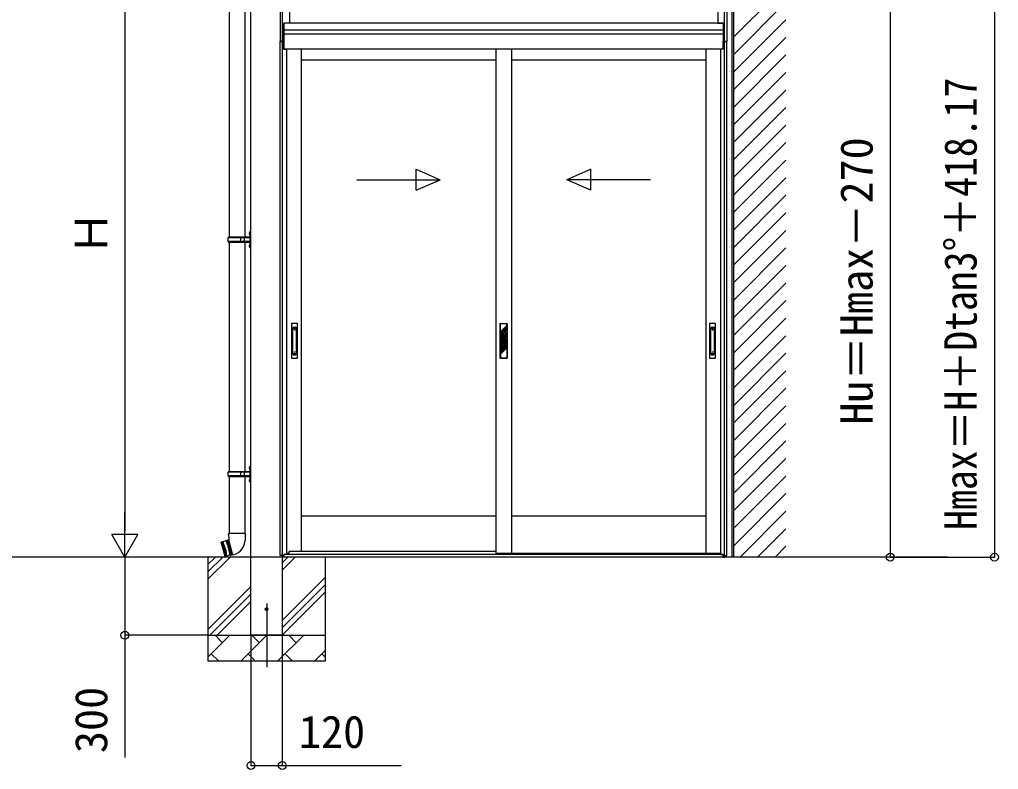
# Model space of a CAD drawing. Units: millimetres, scale not verified. Extents: x -1225 to 1225, y -1820 to 1812.
# Drawn here: x 368.9 to 744.5, y 798.3 to 1086.1 of the extents above; entities that cross this region are included whole.
import ezdxf
from ezdxf.enums import TextEntityAlignment as Align

# ---------------------------------------------------------------- set-up
doc = ezdxf.new("R2010")
doc.units = ezdxf.units.MM
doc.header["$LTSCALE"] = 10
for name, color, linetype in [('0-4_YKK_12', 2, 'Continuous'), ('0-6_YKK_A1', 4, 'Continuous'), ('0-7_YKK_D', 6, 'Continuous')]:
    doc.layers.add(name, color=color, linetype=linetype)
doc.styles.add('ＭＳ ゴシック', font='')
doc.styles.get('ＭＳ ゴシック').set_extended_font_data('MS Gothic')

msp = doc.modelspace()

# ---------------------------------------------------------------- linework, layer by layer
at = {"layer": '0-4_YKK_12'}
msp.add_line((463.78, 861.98), (463.78, 837.57), dxfattribs=at)
at = {"layer": '0-6_YKK_A1'}
for p, q in [((642.96, 879.77), (642.96, 1196.78)), ((642.36, 879.77), (642.36, 1154.13)), ((642.96, 879.77), (642.96, 1154.28)), ((468.96, 1128.97), (468.96, 1077.67)), ((469.84, 1077.67), (469.84, 1128.97)), ((639.38, 1077.67), (639.38, 1128.97)), ((640.26, 1128.97), (640.26, 1077.67)), ((642.96, 1079.46), (662.96, 1099.46)), ((449.33, 1090.71), (449.33, 1002.51)), ((455.3, 1090.71), (455.3, 1002.51)), ((642.96, 1072.73), (662.96, 1092.73)), ((642.96, 1065.99), (662.96, 1085.99)), ((470.26, 1077.67), (470.26, 1084.67)), ((472.46, 1084.67), (470.26, 1084.67)), ((638.91, 1084.67), (470.31, 1084.67)), ((470.31, 1084.67), (470.31, 1074.67)), ((638.91, 1081.97), (470.31, 1081.97)), ((636.76, 1084.67), (638.96, 1084.67)), ((638.91, 1084.67), (638.91, 1074.67)), ((638.96, 1077.67), (638.96, 1084.67)), ((638.91, 1080.47), (470.31, 1080.47)), ((642.96, 1059.26), (662.96, 1079.26)), ((470.26, 1077.67), (468.96, 1077.67)), ((469.84, 880.37), (469.84, 1077.67)), ((470.26, 1077.67), (470.26, 1074.67)), ((470.26, 1074.67), (471.36, 1074.67)), ((470.31, 1074.67), (470.31, 1077.67)), ((638.91, 1074.67), (470.31, 1074.67)), ((476.96, 1074.67), (476.96, 881.97)), ((551.61, 1074.67), (551.61, 881.27)), ((557.61, 1074.67), (557.61, 881.27)), ((632.26, 1074.67), (632.26, 881.27)), ((638.96, 1074.67), (637.86, 1074.67)), ((638.91, 1074.67), (638.91, 1077.67)), ((638.96, 1077.67), (638.96, 1074.67)), ((638.96, 1077.67), (640.26, 1077.67)), ((639.38, 880.37), (639.38, 1077.67)), ((551.61, 1070.47), (476.96, 1070.47)), ((632.26, 1070.47), (557.61, 1070.47)), ((642.96, 1052.52), (662.96, 1072.52)), ((642.96, 1045.79), (662.96, 1065.79)), ((642.96, 1039.05), (662.96, 1059.05)), ((642.96, 1032.32), (662.96, 1052.32)), ((642.96, 1025.58), (662.96, 1045.58)), ((642.96, 1018.85), (662.96, 1038.85)), ((642.96, 1012.11), (662.96, 1032.11)), ((521.11, 1020.64), (521.11, 1028.64)), ((521.11, 1028.64), (530.27, 1024.64)), ((588.09, 1028.64), (578.92, 1024.64)), ((588.09, 1020.64), (588.09, 1028.64)), ((642.96, 1005.38), (662.96, 1025.38)), ((498.27, 1024.64), (530.27, 1024.64)), ((521.11, 1020.64), (530.27, 1024.64)), ((610.92, 1024.64), (578.92, 1024.64)), ((588.09, 1020.64), (578.92, 1024.64)), ((642.96, 998.64), (662.96, 1018.64)), ((642.96, 991.91), (662.96, 1011.91)), ((457.08, 1004.23), (457.29, 1004.13)), ((457.21, 1004.43), (457.27, 1004.43)), ((457.21, 1004.43), (457.21, 1003.6)), ((457.21, 1003.6), (457.27, 1003.6)), ((457.27, 1004.43), (457.27, 1003.6)), ((457.27, 1004.43), (457.31, 1004.39)), ((457.27, 1003.6), (457.31, 1003.64)), ((457.29, 1004.13), (457.35, 1004.01)), ((457.51, 1004.86), (457.31, 1004.66)), ((457.31, 1004.66), (457.31, 998.56)), ((457.31, 1004.39), (457.31, 1003.64)), ((457.31, 1004.21), (457.31, 1003.81)), ((457.51, 1004.86), (457.51, 998.36)), ((457.51, 1004.86), (457.71, 1004.86)), ((457.71, 998.36), (457.71, 1004.86)), ((642.96, 985.17), (662.96, 1005.17)), ((449.01, 1002.31), (449.11, 1002.51)), ((453.86, 1002.31), (449.01, 1002.31)), ((449.01, 1000.91), (449.01, 1002.31)), ((453.86, 1000.91), (449.01, 1000.91)), ((449.01, 1000.91), (449.11, 1000.71)), ((457.26, 1002.51), (449.11, 1002.51)), ((449.11, 1000.71), (457.26, 1000.71)), ((449.33, 1000.71), (449.33, 912.51)), ((453.86, 1000.71), (453.86, 1002.51)), ((453.94, 1002.51), (454.14, 1002.31)), ((453.94, 1000.71), (454.14, 1000.91)), ((457.26, 1002.31), (454.14, 1002.31)), ((457.26, 1000.91), (454.14, 1000.91)), ((455.17, 1002.31), (454.97, 1002.51)), ((455.17, 1000.91), (454.97, 1000.71)), ((455.17, 1000.91), (455.17, 1002.31)), ((455.3, 1000.71), (455.3, 912.51)), ((457.08, 999.43), (457.29, 999.33)), ((457.21, 999.63), (457.27, 999.63)), ((457.21, 999.63), (457.21, 998.8)), ((457.27, 999.63), (457.27, 998.8)), ((457.27, 999.63), (457.31, 999.59)), ((457.29, 999.33), (457.35, 999.21)), ((457.31, 999.59), (457.31, 998.84)), ((457.31, 999.41), (457.31, 999.01)), ((457.21, 998.8), (457.27, 998.8)), ((457.27, 998.8), (457.31, 998.84)), ((457.31, 998.56), (457.51, 998.36)), ((457.71, 998.36), (457.51, 998.36)), ((642.96, 978.44), (662.96, 998.44)), ((642.96, 971.7), (662.96, 991.7)), ((642.96, 964.97), (662.96, 984.97)), ((642.96, 958.23), (662.96, 978.23)), ((473.29, 969.37), (473.29, 956.17)), ((475.49, 969.47), (473.39, 969.47)), ((475.59, 956.17), (475.59, 969.37)), ((553.21, 969.27), (553.21, 956.27)), ((553.41, 969.47), (555.81, 969.47)), ((553.41, 966.29), (553.41, 969.27)), ((555.81, 969.27), (553.41, 969.27)), ((555.81, 968.69), (555.81, 969.27)), ((556.01, 969.27), (556.01, 956.27)), ((633.64, 969.37), (633.64, 956.17)), ((635.84, 969.47), (633.74, 969.47)), ((635.94, 956.17), (635.94, 969.37)), ((642.96, 951.49), (662.96, 971.49)), ((473.74, 957.75), (473.74, 967.69)), ((474.04, 967.99), (474.84, 967.99)), ((474.04, 967.53), (474.84, 967.53)), ((475.14, 957.75), (475.14, 967.69)), ((555.81, 968.69), (553.41, 966.29)), ((555.51, 966.5), (553.41, 964.4)), ((554.36, 966.17), (553.41, 965.22)), ((554.36, 965.6), (553.41, 964.65)), ((553.41, 964.65), (553.41, 965.22)), ((555.81, 968.44), (553.71, 966.34)), ((555.81, 967.87), (553.71, 965.77)), ((553.71, 965.77), (553.71, 966.34)), ((554.36, 966.17), (554.36, 965.6)), ((554.51, 964.77), (555.51, 965.77)), ((554.75, 964.76), (555.81, 965.82)), ((555.81, 967.62), (554.86, 966.67)), ((555.81, 967.05), (554.86, 966.1)), ((554.86, 966.69), (554.86, 966.1)), ((555.12, 964.56), (555.81, 965.25)), ((555.51, 965.77), (555.51, 966.5)), ((555.81, 967.87), (555.81, 968.44)), ((555.81, 967.05), (555.81, 967.62)), ((555.81, 965.25), (555.81, 965.82)), ((634.09, 957.75), (634.09, 967.69)), ((634.39, 967.99), (635.19, 967.99)), ((634.39, 967.53), (635.19, 967.53)), ((635.49, 957.75), (635.49, 967.69)), ((553.41, 963.67), (553.41, 964.4)), ((553.41, 963.67), (553.92, 964.18)), ((553.41, 961.78), (555.51, 963.88)), ((553.41, 962.6), (554.28, 963.46)), ((553.41, 961.21), (555.51, 963.31)), ((553.41, 962.03), (554.36, 962.98)), ((553.41, 962.6), (553.41, 962.03)), ((553.41, 961.78), (553.41, 961.21)), ((553.41, 959.32), (555.51, 961.42)), ((553.71, 963.72), (553.93, 963.93)), ((553.71, 963.15), (553.71, 963.72)), ((553.71, 963.15), (554.13, 963.57)), ((553.71, 961.26), (555.81, 963.36)), ((553.71, 960.69), (555.81, 962.79)), ((554.36, 963.42), (554.36, 962.98)), ((554.61, 964.33), (554.5, 964.1)), ((554.5, 964.1), (554.5, 963.98)), ((554.5, 963.98), (554.61, 963.92)), ((554.5, 963.86), (554.61, 963.89)), ((554.5, 963.86), (554.5, 963.54)), ((554.72, 964.33), (554.6, 964.08)), ((554.6, 964.08), (554.6, 964.05)), ((554.6, 964.05), (554.72, 963.98)), ((554.61, 964.33), (554.72, 964.33)), ((554.61, 963.77), (554.72, 963.8)), ((554.61, 963.77), (554.61, 963.75)), ((554.61, 963.75), (554.72, 963.68)), ((554.72, 963.98), (554.72, 963.8)), ((554.72, 963.68), (554.72, 963.54)), ((554.86, 961.59), (555.81, 962.54)), ((554.86, 961.02), (555.81, 961.97)), ((554.86, 961.59), (554.86, 961.02)), ((555.23, 964.41), (555.81, 965)), ((555.29, 963.91), (555.81, 964.43)), ((555.51, 963.31), (555.51, 963.88)), ((555.51, 961.42), (555.51, 960.85)), ((555.81, 964.43), (555.81, 965)), ((555.81, 962.79), (555.81, 963.36)), ((555.81, 962.54), (555.81, 961.97)), ((642.96, 944.76), (662.96, 964.76)), ((474.04, 957.91), (474.84, 957.91)), ((553.41, 960.14), (554.36, 961.09)), ((553.41, 959.57), (554.36, 960.52)), ((553.41, 958.75), (554.86, 960.2)), ((553.41, 960.14), (553.41, 959.57)), ((553.41, 957.67), (555.81, 960.07)), ((553.41, 959.32), (553.41, 958.75)), ((553.41, 957.67), (553.41, 956.27)), ((553.71, 961.26), (553.71, 960.69)), ((553.71, 958.79), (555.81, 960.89)), ((553.71, 958.23), (555.81, 960.33)), ((553.71, 958.79), (553.71, 958.23)), ((554.36, 961.09), (554.36, 960.52)), ((554.86, 960.2), (555.51, 960.85)), ((555.81, 960.89), (555.81, 960.33)), ((555.81, 960.07), (555.81, 956.27)), ((634.39, 957.91), (635.19, 957.91)), ((642.96, 938.02), (662.96, 958.02)), ((473.39, 956.07), (475.49, 956.07)), ((474.04, 957.45), (474.84, 957.45)), ((553.41, 956.27), (555.81, 956.27)), ((553.41, 956.07), (555.81, 956.07)), ((633.74, 956.07), (635.84, 956.07)), ((634.39, 957.45), (635.19, 957.45)), ((642.96, 931.29), (662.96, 951.29)), ((642.96, 924.55), (662.96, 944.55)), ((642.96, 917.82), (662.96, 937.82)), ((642.96, 911.08), (662.96, 931.08)), ((642.96, 904.35), (662.96, 924.35)), ((642.96, 897.61), (662.96, 917.61)), ((457.08, 914.23), (457.29, 914.13)), ((457.21, 914.43), (457.27, 914.43)), ((457.21, 914.43), (457.21, 913.6)), ((457.21, 913.6), (457.27, 913.6)), ((457.27, 914.43), (457.27, 913.6)), ((457.27, 914.43), (457.31, 914.39)), ((457.27, 913.6), (457.31, 913.64)), ((457.29, 914.13), (457.35, 914.01)), ((457.51, 914.86), (457.31, 914.66)), ((457.31, 914.66), (457.31, 908.56)), ((457.31, 914.39), (457.31, 913.64)), ((457.31, 914.21), (457.31, 913.81)), ((457.51, 914.86), (457.51, 908.36)), ((457.51, 914.86), (457.71, 914.86)), ((457.71, 908.36), (457.71, 914.86)), ((449.01, 912.31), (449.11, 912.51)), ((453.86, 912.31), (449.01, 912.31)), ((449.01, 910.91), (449.01, 912.31)), ((453.86, 910.91), (449.01, 910.91)), ((449.01, 910.91), (449.11, 910.71)), ((457.26, 912.51), (449.11, 912.51)), ((449.11, 910.71), (457.26, 910.71)), ((449.33, 910.71), (449.33, 888.77)), ((453.86, 910.71), (453.86, 912.51)), ((453.94, 912.51), (454.14, 912.31)), ((453.94, 910.71), (454.14, 910.91)), ((457.26, 912.31), (454.14, 912.31)), ((457.26, 910.91), (454.14, 910.91)), ((455.17, 912.31), (454.97, 912.51)), ((455.17, 910.91), (454.97, 910.71)), ((455.17, 910.91), (455.17, 912.31)), ((455.3, 910.71), (455.3, 888.77)), ((457.08, 909.43), (457.29, 909.33)), ((457.21, 909.63), (457.27, 909.63)), ((457.21, 909.63), (457.21, 908.8)), ((457.21, 908.8), (457.27, 908.8)), ((457.27, 909.63), (457.27, 908.8)), ((457.27, 909.63), (457.31, 909.59)), ((457.27, 908.8), (457.31, 908.84)), ((457.29, 909.33), (457.35, 909.21)), ((457.31, 909.59), (457.31, 908.84)), ((457.31, 909.41), (457.31, 909.01)), ((642.96, 890.88), (662.96, 910.88)), ((457.31, 908.56), (457.51, 908.36)), ((457.71, 908.36), (457.51, 908.36)), ((642.96, 884.14), (662.96, 904.14)), ((551.61, 895.47), (476.96, 895.47)), ((632.26, 895.47), (557.61, 895.47)), ((645.33, 879.77), (662.96, 897.41)), ((652.06, 879.77), (662.96, 890.67)), ((448.86, 886.24), (448.56, 886.19)), ((449.15, 886.32), (448.86, 886.24)), ((448.86, 886.24), (449.32, 883.37)), ((449.14, 888.77), (448.97, 888.32)), ((449.14, 888.27), (448.97, 888.32)), ((449.16, 886.45), (449.12, 886.44)), ((449.12, 886.44), (450.68, 880.62)), ((455.48, 888.77), (449.14, 888.77)), ((449.14, 888.77), (449.16, 886.45)), ((455.48, 888.77), (455.47, 886.27)), ((446.28, 885.42), (446.32, 885.48)), ((446.28, 885.42), (447.71, 880.08)), ((448.11, 885.96), (446.32, 885.48)), ((447.78, 880.04), (446.32, 885.48)), ((446.7, 885.59), (448.16, 880.15)), ((447.14, 882.79), (446.7, 885.59)), ((446.9, 885.64), (448.35, 880.2)), ((447.92, 883), (446.9, 885.64)), ((447.14, 882.79), (448.16, 880.15)), ((447.92, 883), (448.35, 880.2)), ((448.37, 886.14), (448.11, 885.96)), ((448.37, 886.14), (448.56, 886.19)), ((449.88, 880.5), (448.37, 886.14)), ((448.56, 886.19), (450.07, 880.56)), ((450.35, 880.66), (449.32, 883.37)), ((658.8, 879.77), (662.96, 883.94)), ((725, 879.77), (-725, 879.77)), ((441.21, 879.77), (441.21, 839.77)), ((441.21, 871.27), (449.72, 879.77)), ((441.21, 874.1), (446.89, 879.77)), ((441.21, 876.93), (444.06, 879.77)), ((447.78, 880.04), (447.71, 880.08)), ((449.56, 880.52), (447.78, 880.04)), ((449.88, 880.5), (449.56, 880.52)), ((449.88, 880.5), (450.07, 880.56)), ((449.88, 880.5), (450.07, 880.56)), ((450.35, 880.66), (450.07, 880.56)), ((450.64, 880.74), (450.35, 880.66)), ((450.68, 880.62), (451.17, 880.75)), ((469.71, 874.77), (474.72, 879.77)), ((469.71, 877.6), (471.89, 879.77)), ((469.76, 879.77), (469.76, 880.37)), ((470.26, 879.77), (469.76, 879.77)), ((470.26, 880.82), (470.26, 879.77)), ((470.31, 879.77), (470.31, 880.82)), ((638.91, 880.77), (470.31, 880.77)), ((470.31, 880.53), (470.31, 879.77)), ((638.91, 879.77), (470.31, 879.77)), ((471.36, 881.27), (472.31, 881.27)), ((551.61, 881.97), (472.31, 881.97)), ((472.31, 880.77), (472.31, 881.97)), ((551.61, 881.97), (472.31, 881.97)), ((636.91, 880.77), (472.31, 880.77)), ((486.21, 879.77), (486.21, 839.77)), ((551.61, 881.27), (557.61, 881.27)), ((557.61, 881.27), (632.26, 881.27)), ((632.26, 881.27), (637.86, 881.27)), ((636.91, 880.77), (636.91, 881.27)), ((637.86, 880.77), (637.14, 880.77)), ((637.86, 880.77), (637.14, 880.77)), ((638.91, 879.77), (638.91, 880.82)), ((638.91, 880.53), (638.91, 879.77)), ((638.96, 880.82), (638.96, 879.77)), ((638.96, 879.77), (639.46, 879.77)), ((639.46, 879.77), (639.46, 880.37)), ((639.51, 879.77), (639.51, 880.37)), ((642.96, 879.77), (639.51, 879.77)), ((469.71, 855.43), (486.21, 871.93)), ((441.21, 851.93), (457.71, 868.43)), ((469.71, 852.6), (486.21, 869.1)), ((441.89, 849.77), (457.71, 865.6)), ((469.72, 849.77), (486.21, 866.27)), ((444.72, 849.77), (457.71, 862.77)), ((441.21, 849.77), (486.21, 849.77)), ((441.21, 841.34), (449.64, 849.77)), ((446.79, 846.92), (443.93, 849.77)), ((453.78, 839.77), (463.78, 849.77)), ((460.93, 846.92), (458.07, 849.77)), ((467.93, 839.77), (477.93, 849.77)), ((475.07, 846.92), (472.22, 849.77)), ((442.5, 842.63), (445.35, 839.77)), ((456.64, 842.63), (459.5, 839.77)), ((470.78, 842.63), (473.64, 839.77)), ((482.07, 839.77), (486.21, 843.92)), ((484.92, 842.63), (486.21, 841.34)), ((486.21, 839.77), (441.21, 839.77))]:
    msp.add_line(p, q, dxfattribs=at)
for points in [[(469.71, 849.77), (457.71, 849.77), (457.71, 879.77), (457.71, 1130.02)], [(468.96, 1128.97), (472.46, 1128.97), (472.46, 1084.67)], [(640.26, 1128.97), (636.76, 1128.97), (636.76, 1084.67)], [(468.96, 880.37), (468.96, 1077.67), (470.26, 1077.67)], [(471.36, 1074.67), (471.36, 880.82), (470.26, 880.82)], [(637.86, 1074.67), (637.86, 880.82), (638.96, 880.82)], [(640.26, 880.37), (640.26, 1077.67), (638.96, 1077.67)], [(457.08, 1003.8), (457.29, 1003.9), (457.35, 1004.01)], [(457.08, 999), (457.29, 999.1), (457.35, 999.21)], [(457.08, 913.8), (457.29, 913.9), (457.35, 914.01)], [(457.08, 909), (457.29, 909.1), (457.35, 909.21)], [(455.48, 888.77), (455.63, 888.32), (455.48, 888.27)], [(448.11, 885.96), (449.12, 883.32), (449.56, 880.52)], [(470.15, 879.77), (470.15, 880.37), (468.96, 880.37)], [(469.71, 880.37), (469.71, 879.77), (469.71, 849.77)], [(639.07, 879.77), (639.07, 880.37), (640.26, 880.37)]]:
    msp.add_lwpolyline(points, dxfattribs=at)
for centre, radius in [((474.44, 966.92), 0.1), ((634.79, 966.92), 0.1), ((554.61, 964.07), 0.6), ((554.61, 964.07), 0.55), ((474.44, 958.52), 0.1), ((634.79, 958.52), 0.1), ((463.71, 859.77), 0.5), ((463.71, 859.77), 0.45)]:
    msp.add_circle(centre, radius, dxfattribs=at)
for centre, radius, start, end in [((457.64, 1004.01), 0.6, 136.2176, 223.7824), ((457.64, 999.21), 0.6, 136.2176, 223.7824), ((457.26, 1002.56), 0.05, 270, 0), ((457.26, 1002.36), 0.05, 270, 0), ((457.26, 1000.86), 0.05, 0, 90), ((457.26, 1000.66), 0.05, 0, 90), ((473.39, 969.37), 0.1, 90, 180), ((475.49, 969.37), 0.1, 0, 90), ((553.41, 969.27), 0.2, 90, 180), ((555.81, 969.27), 0.2, 0, 90), ((633.74, 969.37), 0.1, 90, 180), ((635.84, 969.37), 0.1, 0, 90), ((474.04, 967.69), 0.3, 90, 180), ((474.04, 967.23), 0.3, 90, 180), ((474.84, 967.69), 0.3, 0, 90), ((474.84, 967.23), 0.3, 0, 90), ((634.39, 967.69), 0.3, 90, 180), ((634.39, 967.23), 0.3, 90, 180), ((635.19, 967.69), 0.3, 0, 90), ((635.19, 967.23), 0.3, 0, 90), ((554.61, 964.07), 0.7, 149.2447, 170.5096), ((554.61, 964.07), 0.7, 191.8244, 226.3879), ((554.61, 964.07), 0.7, 98.5475, 150), ((554.61, 964.07), 0.7, 241.3417, 249.0752), ((554.61, 963.82), 0.275, 113.5782, 246.4218), ((554.61, 963.82), 0.275, 0, 90.2619), ((554.61, 963.82), 0.275, 293.5782, 0), ((554.61, 964.07), 0.7, 43.6121, 78.1756), ((554.61, 964.07), 0.7, 0, 28.6583), ((554.61, 964.07), 0.7, 346.4832, 0), ((474.04, 958.21), 0.3, 180, 270), ((474.04, 957.75), 0.3, 180, 270), ((474.84, 958.21), 0.3, 270, 0), ((474.84, 957.75), 0.3, 270, 0), ((634.39, 958.21), 0.3, 180, 270), ((634.39, 957.75), 0.3, 180, 270), ((635.19, 958.21), 0.3, 270, 0), ((635.19, 957.75), 0.3, 270, 0), ((473.39, 956.17), 0.1, 180, 270), ((475.49, 956.17), 0.1, 270, 0), ((553.41, 956.27), 0.2, 180, 270), ((555.81, 956.27), 0.2, 270, 0), ((633.74, 956.17), 0.1, 180, 270), ((635.84, 956.17), 0.1, 270, 0), ((457.64, 914.01), 0.6, 136.2176, 223.7824), ((457.26, 912.56), 0.05, 270, 0), ((457.64, 909.21), 0.6, 136.2176, 223.7824), ((457.26, 912.36), 0.05, 270, 0), ((457.26, 910.86), 0.05, 0, 90), ((457.26, 910.66), 0.05, 0, 90), ((449.67, 886.35), 5.8, 285, 359.6562)]:
    msp.add_arc(centre, radius, start, end, dxfattribs=at)
at = {"layer": '0-7_YKK_D'}
for p, q in [((742.96, 1181.28), (742.96, 879.77)), ((702.96, 1154.28), (702.96, 879.77)), ((409.33, 1120.37), (409.33, 889.77)), ((639.51, 1077.65), (639.51, 1077.67)), ((409.33, 879.77), (409.33, 897.1)), ((409.33, 879.77), (404.33, 888.43)), ((414.33, 888.43), (404.33, 888.43)), ((409.33, 879.77), (414.33, 888.43)), ((441.11, 879.77), (409.23, 879.77)), ((441.11, 879.77), (409.23, 879.77)), ((703.06, 879.77), (743.06, 879.77)), ((441.11, 849.77), (409.23, 849.77)), ((457.71, 849.67), (457.71, 799.67)), ((469.71, 849.67), (469.71, 799.67))]:
    msp.add_line(p, q, dxfattribs=at)
for points in [[(409.33, 879.77), (409.33, 849.77), (409.33, 802.81)], [(457.71, 799.77), (469.71, 799.77), (515.32, 799.77)]]:
    msp.add_lwpolyline(points, dxfattribs=at)
for centre in [(702.96, 879.77), (742.96, 879.77), (409.33, 849.77), (457.71, 799.77), (469.71, 799.77)]:
    msp.add_circle(centre, 1.5, dxfattribs=at)

# ---------------------------------------------------------------- texts
at = {"layer": '0-7_YKK_D', "style": 'ＭＳ ゴシック', "width": 0.9}
msp.add_text('Hmax＝H＋Dtan3°＋418.17', height=12.46, rotation=90, dxfattribs=at).set_placement((739.86, 890.21), align=Align.BOTTOM_LEFT)
at = {"layer": '0-7_YKK_D', "style": 'ＭＳ ゴシック'}
for s, p in [('Hu＝Hmax－270', (699.96, 930.63)), ('Ｈ', (406.33, 995.61)), ('300', (406.33, 804.55))]:
    msp.add_text(s, height=12.46, rotation=90, dxfattribs=at).set_placement(p, align=Align.BOTTOM_LEFT)
msp.add_text('120', height=12.46, dxfattribs=at).set_placement((476.1, 802.77), align=Align.BOTTOM_LEFT)

doc.saveas('drawing.dxf')
